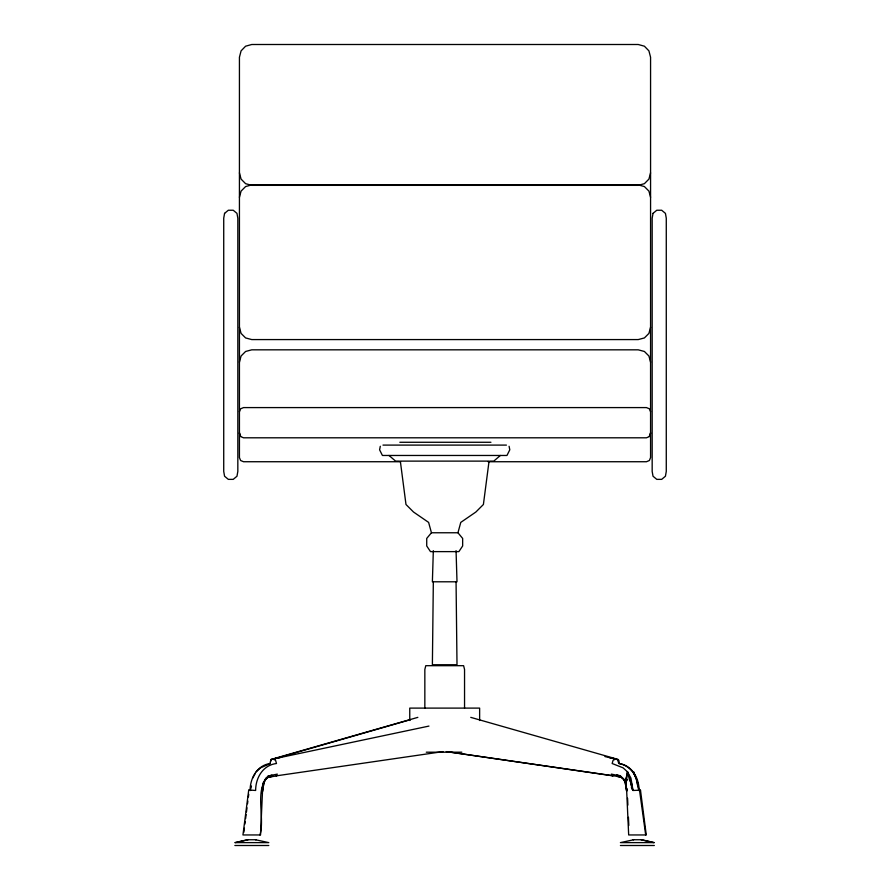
<?xml version="1.0" encoding="UTF-8"?>
<svg xmlns="http://www.w3.org/2000/svg" width="890" height="890" viewBox="0 0 890 890"><rect width="100%" height="100%" fill="white"/><g stroke="black" fill="none" stroke-linecap="round" stroke-linejoin="round"><path stroke-width="1.33" d="M433.33 581.793L432.384 664.741L457.004 664.741L456.058 581.793M433.33 550.676L432.384 581.793L457.004 581.793L456.058 550.676M267.935 776.748C262.873 780.018 263.796 786.448 262.506 791.555C263.718 786.571 262.895 780.397 268.079 777.404L272.118 776.403M259.969 834.953C265.164 816.709 254.095 791.132 268.146 776.035L277.28 774.111L276.156 775.869L442.986 751.616M262.506 791.399L260.536 834.953L242.948 834.953L248.711 790.175L250.769 790.075M625.826 786.882L625.314 782.299L627.472 771.808L633.013 790.465L640.489 790.175L646.262 834.953L628.674 834.953L626.694 791.399L625.826 786.882L627.472 771.808L623.078 767.836L612.153 763.509L613.099 760.238L615.78 759.081L618.85 760.238L619.306 763.509C632.367 765.678 638.998 778.183 639.131 790.465L636.762 782.466M263.318 782.299C260.091 808.654 261.571 778.082 267.512 777.404L276.723 775.869M243.86 832.239L244.383 828.167M244.906 824.096L245.251 821.381M245.607 818.667L246.13 814.595M246.474 811.88L247.008 807.808M247.531 803.748L247.876 801.033M248.399 796.962L248.755 794.247M250.068 790.465C250.201 778.183 256.843 765.678 269.892 763.509L271.116 759.415L417.844 717.362M251.036 788.229L251.425 785.981M380.297 446.279L379.596 449.806L382.422 455.469L506.966 455.469L509.792 449.806L509.091 446.279M650.568 172.849L648.921 179.101L644.404 183.674L638.241 185.354L251.759 185.354L245.595 183.674L241.079 179.101L239.432 172.849M239.432 197.302L241.079 191.094L245.595 186.555L251.759 184.886L638.241 184.886L644.404 186.555L648.921 191.094L650.568 197.302M239.432 362.185L241.079 356L245.595 351.472L251.759 349.826L638.241 349.826L644.404 351.472L648.921 356L650.568 362.185M650.568 327.231L648.921 333.405L644.404 337.933L638.241 339.579L251.759 339.579L245.595 337.933L241.079 333.405L239.432 327.231M457.95 532.765L460.775 522.397L475.861 512.028L483.404 504.485L489.055 461.12L400.333 461.12L405.985 504.485L413.527 512.028L428.613 522.397L431.439 532.765L426.722 538.428L426.722 545.971L430.493 551.622L458.884 551.622L462.655 545.971L462.655 538.428L457.95 532.765L431.439 532.765M270.538 761.573L270.916 760.238M239.432 411.714L240.634 408.799L243.537 407.587L646.463 407.587L649.366 408.799L650.568 411.714M649.366 436.267L650.568 433.419M650.568 432.696L649.366 436.578L646.463 437.802L243.537 437.802L240.634 436.578L239.432 432.696M252.716 778.082L255.018 773.899M256.164 771.808L260.57 767.836L270.46 763.509M500.369 455.469L493.772 461.12L490.034 461.12M639.532 790.287L645.695 834.953M640.489 790.175L638.575 790.465C638.43 778.183 631.8 765.678 618.75 763.509L617.527 759.415M410.468 719.665L274.754 758.703L280.194 757.512M268.702 776.035L271.951 775.112M235.427 842.619L248.132 839.748M633.691 839.748L620.419 842.619L654.339 842.619L641.634 839.748L633.124 839.748M428.947 726.084L272.863 759.081L275.544 760.238L276.49 763.509C262.917 765.133 255.653 777.749 255.63 790.465L250.212 790.075M271.116 759.415L273.43 759.081M267.757 776.403L272.629 775.869M399.832 442.274L490.935 442.274M382.978 445.1L506.41 445.1M399.354 461.12L395.616 461.12L389.019 455.469M400.545 461.732L243.537 461.732L240.634 460.519L239.432 457.605L239.432 57.216L241.079 50.864L245.595 46.202L251.759 44.5L638.241 44.5L644.404 46.202L648.921 50.864L650.568 57.216L650.568 457.605L649.366 460.519L646.463 461.732L488.076 461.732M426.288 752.195L461.843 752.195M256.075 839.748L247.576 839.748L234.86 842.619L268.791 842.619L255.519 839.748M234.86 845.5L268.791 845.5M620.419 845.5L654.339 845.5M446.224 751.616L617.649 776.403L621.687 777.404L624.535 780.052L626.004 783M616.581 775.869L620.875 776.403M446.78 751.616L613.043 775.869M250.635 790.465L248.711 790.175M609.55 757.646L616.336 759.081M641.067 839.748L653.772 842.619M604.944 756.567L615.78 759.081M617.082 776.403L621.12 777.404C626.326 780.241 625.514 787.072 626.694 791.399M616.726 774.801L619.974 775.724M470.754 717.362L618.083 759.415M625.525 778.283L627.417 780.052M612.487 775.869L611.363 774.111L620.497 776.035L623.567 778.884L625.314 782.299M629.13 778.884L630.877 782.299L631.266 785.736M239.432 433.419L240.634 436.267M638.141 784.869L633.602 771.808L634.781 775.802M632.011 784.869L627.472 771.808L630.921 778.082L633.013 790.465M626.627 788.306L627.049 790.476M631.388 786.882L631.822 789.141M626.605 788.017L627.038 790.276M625.881 782.299L626.137 784.591M627.572 798.208L627.884 805.116M628.429 817.254L628.807 825.453M479.632 720.511L479.632 708.106L409.756 708.106L409.756 720.511M464.547 708.106L464.547 669.458L463.601 665.687L425.787 665.687L424.841 669.458L424.841 708.106M224.569 213.378L223.724 218.172L223.724 471.433L224.569 476.228L228.318 479.365L233.225 479.365L236.974 476.228L237.83 471.433L237.83 218.172L236.974 213.378L233.225 210.24L228.318 210.24L224.569 213.378M653.026 213.378L652.17 218.172L652.17 471.433L653.026 476.228L656.776 479.365L661.682 479.365L665.431 476.228L666.276 471.433L666.276 218.172L665.431 213.378L661.682 210.24L656.776 210.24L653.026 213.378"/></g></svg>
